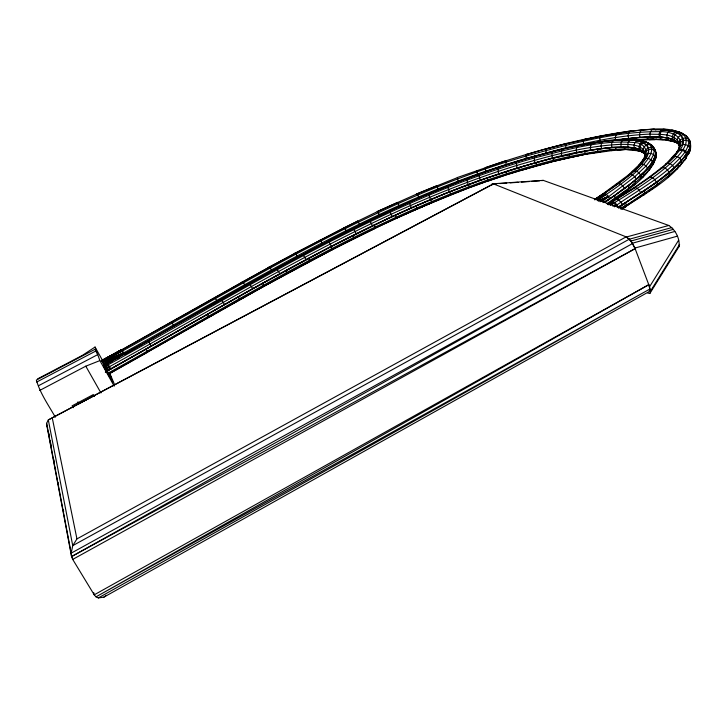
<?xml version="1.0" encoding="UTF-8"?>
<svg xmlns="http://www.w3.org/2000/svg" width="727" height="727" viewBox="0 0 727 727"><rect width="100%" height="100%" fill="white"/><g stroke="black" fill="none" stroke-linecap="round" stroke-linejoin="round"><path stroke-width="1.09" d="M621.839 209.231C646.021 192.282 676.383 178.324 690.068 150.643C691.677 145.2 690.159 139.702 686.243 135.813C670.194 125.117 649.202 129.797 631.272 130.915C581.418 137.694 532.818 151.534 485.245 167.619L485.654 171.19C350.014 217.646 228.641 295.844 103.452 364.009L118.81 357.611M655.736 153.197C651.101 173.144 629.019 183.149 614.724 195.727L615.16 198.18L614.469 199.907L608.117 204.133C625.502 191.165 647.339 179.396 655.79 158.213C656.681 152.334 654.709 145.945 648.511 143.037C625.838 134.704 601.047 142.056 578.101 145.554C447.55 173.471 329.222 238.738 213.793 303.304L214.101 304.486M491.852 184.985L492.025 184.104L493.233 183.786L626.456 236.993L630.991 241.01L634.889 248.071L649.556 286.747L650.492 292.372L649.974 293.254L647.848 293.199M678.891 246.826C680.327 239.21 675.492 229.705 668.804 225.47L543.214 180.36L493.233 183.786M505.819 160.84L505.992 164.502L485.654 171.19M679.154 144.564C672.793 135.585 659.734 137.866 650.247 136.767L649.865 134.122L650.501 131.542L651.992 129.715L662.842 129.815L675.701 132.16L678.264 131.642L686.243 135.813L688.405 139.03L688.887 141.383L690.459 143.592L690.068 150.643L688.215 154.415L689.532 152.116C689.005 147.281 692.404 141.82 687.778 137.939M689.296 139.884L690.514 143.601L689.914 147.99C674.883 175.889 643.231 189.874 618.277 207.331M604.619 202.47L625.892 187.548C635.643 180.042 645.458 172.263 652.492 162.057C655.39 157.941 657.926 150.671 652.655 146.809L655.518 150.653L652.055 145.418L644.813 141.565L639.324 140.129C618.55 139.202 597.349 141.501 576.893 146.036L578.101 145.554M594.84 199.716C611.025 188.993 627.483 178.215 640.941 164.084C644.958 159.158 652.037 151.225 646.639 144.891C640.06 139.575 630.891 140.229 622.939 139.957C602.256 140.674 581.909 144.909 561.771 149.371L562.825 148.935M678.264 143.383L674.683 141.865L661.152 139.139L659.362 136.93L659.035 134.259L659.825 131.66L661.525 129.824C669.867 129.824 686.424 132.696 682.517 144.673L680.09 146.063L676.455 152.97L673.247 157.05M608.363 203.76C626.374 192.855 644.177 181.532 660.607 168.337C667.913 163.375 672.611 155.287 679.554 150.289C685.216 144.528 684.407 134.159 675.701 132.16M108.423 373.505L112.685 382.002L104.452 367.435L108.368 364.672C246.271 288.764 381.284 201.406 534.118 158.032C566.978 149.853 600.702 139.52 634.907 142.592C646.112 143.146 649.638 153.497 642.05 161.667L644.422 157.087L645.058 153.37L646.321 150.971L648.693 149.444M678.782 148.399L679.454 144.464L680.772 142.038L683.207 140.502M595.013 199.707C602.147 193.173 676.864 151.052 636.979 140.693M526.948 154.197L526.194 154.551L525.894 156.114L526.139 158.368L505.992 164.502M622.875 208.594L625.711 206.886L626.247 205.25L625.747 202.788C647.866 186.784 675.192 173.635 689.378 149.471M631.272 130.915L601.056 136.058L566.16 143.792L565.679 147.745L526.139 158.368M649.057 170.418L653.809 163.066L653.373 160.322L655.618 155.596M652.582 165.283L655.79 158.213L655.845 154.315M577.02 146.063L576.175 150.162L576.765 152.688C595.722 149.626 615.015 145.118 634.289 147.835C638.715 148.617 644.831 150.689 645.231 156.005C645.558 143.81 629.282 144.437 620.822 144.337C585.126 145.954 550.394 155.714 516.252 165.611C370.97 210.657 241.727 293.744 109.541 366.653L105.27 369.025L110.822 368.916L115.775 366.126C234.985 300.142 351.45 226.67 480.202 180.16C529.947 164.629 581.327 144.8 634.289 147.835C638.706 148.935 644.794 150.498 645.231 156.005M628.055 189.938L628.891 188.102L643.931 175.18L650.22 168.3L649.993 165.738M656.536 186.194L657.362 184.376C667.749 176.352 678.473 168.346 686.361 157.704L686.179 155.087L689.914 147.99M668.149 177.134L669.122 175.216L668.985 172.317L667.477 169.836L665.178 168.091L662.706 167.555L650.283 177.015L648.502 177.661M643.15 129.67L600.647 136.194L599.839 137.876L600.066 142.001M629.264 239.21L72.736 545.65L76.944 538.907L626.138 236.866L629.264 239.21L632.563 243.536L635.107 248.652L71.555 556.573L46.81 425.331L46.628 423.323L48.318 419.933L493.433 183.867L48.318 419.933L72.736 545.65L71.173 553.165L71.555 556.573L72.709 559.408L94.228 594.84L96.009 596.84L98.327 597.93L103.87 597.149L649.166 291.582L649.838 289.064L648.775 284.693L94.228 594.84L93.756 592.614M654.745 159.304L656.018 156.941L655.481 150.525L655.654 153.17M591.442 143.355L590.288 147.545L590.833 150.098L611.934 147.427L628.073 147.108L639.215 149.171L640.851 151.416L644.885 153.915L642.777 151.307L639.369 149.371M644.422 157.087L645.676 154.778L648.039 153.397M424.722 195.381L462.835 180.087L498.159 167.428M105.969 371.579L234.839 298.833C293.835 265.809 353.858 233.14 416.044 205.932L417.389 208.894L451.303 194.554L470.305 187.284L424.768 205.596L396.397 218.227L432.22 202.424C362.864 231.64 296.661 267.681 231.122 304.504M671.594 158.859L672.357 157.468L674.583 156.414L680.245 149.48L683.089 149.562L685.643 150.952L687.215 153.279M616.514 133.395L615.287 137.603L615.805 140.166M676.455 152.97C688.478 138.675 672.929 131.078 659.825 131.66C614.151 131.342 569.595 144.228 525.894 156.114C373.978 199.97 239.983 286.92 102.443 362.028L123.69 352.831L124.535 354.313M675.956 153.715L677.709 150.743L680.072 149.508M686.361 157.704L685.107 159.895L683.553 160.676M602.51 141.674L601.42 143.437L601.084 145.936L601.583 148.517M650.601 290.936L679.609 244.372M649.974 293.254L679.463 245.871M649.556 286.747L678.654 240.146M629.609 131.523L628.482 133.286L628.101 135.813L628.582 138.403C643.15 137.467 658.262 134.813 672.52 139.311L677.41 142.238L679.227 145.073L679.073 142.392C673.129 132.823 659.607 134.704 649.865 134.122C621.367 135.195 593.35 141.265 565.679 147.745M606.927 203.678L628.891 188.102L628.528 185.621C637.67 178.088 646.948 170.4 653.618 160.476M613.243 140.493L611.961 142.283L611.489 144.818L611.934 147.427M595.24 199.516L628.255 175.098L638.769 165.138L643.25 159.477L645.54 158.25M638.288 166.419L641.423 162.457M622.939 139.957L621.449 141.774L620.822 144.337L621.221 146.963M630.164 140.057L628.491 141.883L627.728 144.464L628.073 147.108M640.478 178.297L641.996 176.643M662.624 129.888L660.898 131.723L660.089 134.331L660.407 137.003C666.65 137.957 675.746 138.312 679.227 145.073M108.686 373.951L263.91 286.365L332.266 249.725L330.349 244.09L328.404 241.146L276.56 268.608L103.652 365.699L104.452 367.435M668.822 172.672L681.472 160.631L686.67 154.124L685.098 151.789L682.553 150.38L679.718 150.271M674.583 156.414L667.513 163.311L665.441 164.202M660.607 168.337L662.588 167.537L667.659 163.302L674.738 156.405L677.455 156.696L679.918 158.241L681.472 160.631L681.19 164.002L680.036 166.074L677.818 167.092M636.788 140.765L634.907 142.592L633.999 145.173L634.289 147.835M451.313 194.6L449.377 191.801L416.044 205.932L386.001 219.454L331.139 246.653M669.721 130.715L667.804 132.55L666.85 135.158L667.122 137.848M614.388 206.813C633.571 192.873 654.972 181.614 672.593 165.429C679.291 158.622 688.069 151.643 688.887 141.383L686.297 140.229L683.389 140.456M635.034 183.313L632.572 185.539L634.489 184.749L635.416 182.859L635.08 180.36L636.307 179.106L634.798 176.679L632.517 174.989L630.082 174.489M607.854 204.587L613.088 201.452L616.859 204.551L618.259 207.186L644.167 190.874L656.99 181.868L668.985 172.317M642.095 142.156L640.024 143.946L638.969 146.509L639.215 149.171M675.492 132.214L673.384 134.022L672.293 136.612L672.52 139.311M602.392 201.452L634.798 176.679L646.067 165.947L650.919 159.776L653.573 154.606L654.273 150.353L653.955 148.508L651.419 147.454L648.593 147.754M643.331 142.674L641.214 144.446L640.123 147.008L640.36 149.671M677.219 132.932L675.047 134.713L673.911 137.303L674.12 140.002M103.87 597.149L106.215 595.259M628.991 188.311L630.591 187.021M608.817 204.869L613.088 201.452L635.189 187.53L637.288 188.375L639.333 190.356L640.769 192.937M598.739 197.199L604.628 193.291L594.741 199.443M596.676 199.552L604.282 193.618L606.354 194.427L608.381 196.354L609.826 198.88L604.455 202.515M654.736 186.821L659.135 183.395M646.639 144.891L644.376 146.59L643.186 149.108L643.386 151.761M680.781 135.286L678.464 137.003L677.228 139.548L677.41 142.238M618.523 208.14L625.747 202.788L622.321 204.696L620.922 202.079L617.087 199.016M615.524 198.489L619.095 195.872M624.457 191.937L626.247 190.628M613.252 200.043L615.942 198.08M620.413 194.809L624.893 191.528M416.044 205.932L430.738 199.616C470.369 182.904 510.627 168.782 552.384 158.368L551.975 153.297L552.493 151.698L553.483 151.216M625.892 187.548L604.228 202.56M608.254 204.205L613.197 201.297L607.808 204.523M597.412 200.343C613.615 189.502 630.127 178.651 643.64 164.447C647.839 159.322 655.181 151.062 649.584 144.446L646.857 144.873M645.83 193.091L642.268 195.599L643.904 195.09L644.604 193.355L644.167 190.874M648.502 191.21L652.955 188.075M644.195 194.154L645.958 192.909M650.365 189.792L653.019 187.929M620.931 208.931L657.362 184.376L656.99 181.868M615.66 199.334L635.144 187.457L650.365 177.052L652.646 177.761L654.818 179.624L656.29 182.159M648.402 147.772L646.049 149.362L644.794 151.807L645.203 157.795M682.78 138.303L680.372 139.911L679.073 142.392L679.454 144.464M610.725 202.397L614.469 199.907L612.843 200.461M594.741 199.334L603.065 193.818M102.761 360.81L95.046 347.043L82.387 355.385L37.531 378.912M632.799 201.742L624.275 207.268L625.711 206.886M635.634 199.898L639.424 197.444M625.438 206.423L629.209 203.969M632.045 202.133L634.88 200.298M637.706 198.462L641.487 196.008M600.029 201.742L608.381 196.354L598.63 200.47M620.694 208.831L626.247 205.25L620.64 208.34M614.724 195.727L603.056 202.624M457.31 177.542L506.465 160.467L505.838 160.776M594.377 199.652L604.628 193.291M113.957 354.403L269.499 267L272.416 271.271M488.735 180.787L508.173 174.198L488.735 180.787L486.981 177.942L449.622 191.873M610.435 205.205C633.835 190.665 657.98 176.434 677.455 156.696C682.271 151.207 690.187 141.91 683.753 134.822L680.981 135.24M331.476 246.308L252.769 288.619L105.324 372.115L110.822 368.916L107.641 363.491L103.934 366.353L108.368 364.672L105.151 368.789L109.541 366.653M126.507 353.277L124.581 354.431C210.43 305.104 296.171 255.159 385.801 212.875L385.673 212.857M128.434 352.132L141.192 344.625L103.597 365.417M328.404 241.146C377.24 216.119 427.085 192.837 478.766 174.262L479.193 173.962M245.699 286.056L242.727 281.785L121.763 349.769L102.134 361.383L104.361 365.926M607.972 203.733L614.469 199.907M618.259 207.186L625.747 202.788M596.958 199.889L606.354 194.427M146.718 352.568L213.92 314.246M614.033 206.168L616.859 204.551L612.797 205.577M395.243 215.283L396.506 218.282C332.048 247.834 270.09 282.458 208.458 317.408L207.604 314.218M122.518 350.896L102.134 361.383L101.862 360.737L121.736 349.723L101.807 360.474L121.591 349.696L123.69 352.831L103.334 363.782M648.775 284.693L96.009 596.84L649.838 289.064L98.327 597.93M146.2 349.196L147.608 352.259L108.923 374.023L108.368 372.96C232.413 304.295 353.504 227.251 487.926 179.851C527.611 166.492 568.16 154.578 609.889 149.835C621.521 149.153 634.289 147.526 644.949 153.306M422.123 206.559L425.995 204.387M71.555 556.573L632.563 243.536L71.173 553.165L46.628 423.323M121.591 349.696L101.862 360.737M298.061 257.367L295.235 253.078L241.9 282.194M635.107 248.652L72.709 559.408L72.082 556.082M121.736 349.723L101.807 360.474M608.617 203.805L613.197 201.297L608.363 203.923M346.97 232.013L344.425 227.615L268.363 267.472M94.365 395.57L78.961 403.749L77.889 401.877M360.138 225.506L357.693 221.063L294.535 253.405M95.046 347.043L97.1 352.795L95.11 349.26L36.35 380.076C40.185 393.371 48.4 405.039 55.343 417.171M36.713 382.038L95.746 351.05L95.11 349.26M38.785 385.583L97.745 354.603L95.746 351.05M39.694 390.444L85.795 366.181L99.881 360.601L114.194 386.137M537.517 165.465L507.573 174.525L505.692 171.708L486.981 177.942M516.879 161.458L497.595 167.773L498.722 173.808M369.761 220.535L372.542 225.815L374.214 225.179L375.414 228.214L331.966 249.77M104.115 365.236L112.049 361.355M638.769 165.138L640.941 164.084M610.053 204.823L614.96 202.451M598.276 201.197L608.381 196.354M419.125 198.489L417.289 193.764L377.168 211.621L397.587 202.379L399.641 206.995M535.336 156.041L516.17 161.848L517.006 168.019L552.729 158.123M102.643 362.446L123.69 352.831M640.796 178.124L642.886 177.179L643.931 175.18L643.659 172.644L640.632 175.289L639.115 172.89L636.779 171.254L634.262 170.836M632.263 171.59L634.28 170.691M526.184 154.606L547.195 148.481M675.819 169.573L677.264 168.937L678.373 166.901L678.127 164.329M628.255 175.098L630.2 174.271M572.076 156.868L554.619 161.149L552.384 158.368L568.578 154.569L570.959 157.341L588.088 153.661L554.619 161.149L520.341 170.572L518.369 167.764M567.178 143.319L546.322 148.862M584.426 139.484L585.553 139.039M617.023 183.967L618.777 183.295M601.056 136.058L602.329 135.576M591.251 143.328L592.632 142.819M616.932 133.268L618.359 132.75M470.296 187.239L488.135 180.832M489.189 180.505L469.996 187.511L468.37 184.64M603.41 141.492L604.964 140.956M505.692 171.708L517.006 168.019M612.543 205.959L616.859 204.551M614.079 140.356L615.824 139.793M633.562 187.966L635.144 187.457M418.043 208.086L421.16 207.095M508.164 174.153L521.041 170.218M653.555 139.23L637.933 140.665M656.708 139.148L654.754 139.729L649.593 139.857L647.775 139.039L636.261 139.848L635.034 137.866L617.541 139.984M623.693 139.866L625.656 139.284L627.537 140.093M628.746 149.308L611.571 150.643L586.798 154.169L585.38 153.352L584.235 151.407L552.384 158.368M520.205 170.409L537.789 165.32M634.889 248.071L677.21 236.202M105.942 370.27L110.822 368.916M632.481 243.191L674.892 231.45M630.991 241.01L673.411 229.332M629.428 239.183L671.848 227.569M630.373 139.975L632.499 139.393M626.456 236.993L668.804 225.47M661.625 129.742L663.769 129.161M662.842 129.815L665.023 129.242M538.861 165.047L553.847 161.103M538.553 165.174L554.519 160.994M566.16 143.792L546.313 148.917L546.05 152.779M541.842 180.687L543.214 180.36M669.931 130.651L672.311 130.097L680.59 132.541M554.919 160.821L587.134 153.779M568.578 154.569L576.765 152.688M584.235 151.407L590.833 150.098M263.528 286.447L262.783 283.248M239.41 299.897L238.638 296.698M600.647 136.194L584.026 139.629L583.345 141.274L583.708 145.336M642.277 142.092L644.813 141.565L648.511 143.037L649.502 144.4M286.929 273.625L286.184 270.444M643.577 142.637L646.158 142.138M677.419 132.877L680.054 132.378L682.426 133.305L683.416 134.695M619.277 139.811L639.942 137.285L650.247 136.767M309.711 261.402L308.939 258.249M659.789 137.121L660.407 137.003M343.835 227.86L377.749 211.475L380.003 216.001M612.47 140.738L614.697 140.356M589.324 153.415L591.514 153.052M593.705 152.688L595.886 152.325M598.076 151.952L600.266 151.589M589.179 153.488L601.129 151.534L599.657 152.07L598.121 151.261L596.931 149.317M617.814 139.893L628.582 138.403M603.601 151.18L605.818 150.907M609.153 150.489L612.479 150.071M603.328 151.271L606.627 150.871M609.935 150.471L613.234 150.071L611.571 150.643L609.889 149.835L608.644 147.872M635.034 137.866L659.362 136.93M682.971 138.257L685.843 137.948L688.405 139.03L689.968 141.211M357.23 221.244L357.393 222.371M648.875 149.48L651.719 149.235L654.273 150.353L655.845 152.516M648.157 139.439L651.383 139.211M648.22 139.511L651.447 139.284M492.025 184.104L496.55 183.795M499.949 183.558L506.737 183.095M510.136 182.859L518.06 182.323M521.459 182.086L529.383 181.541M531.646 181.386L539.57 180.841M353.776 238.701L352.877 235.63M619.604 149.498L622.966 149.398M648.175 153.461L651.019 153.37L653.573 154.606L655.154 156.832M625.411 149.398L618.059 150.135L616.287 149.335L615.006 147.363M682.689 144.637L685.597 144.564L688.187 145.827L689.769 148.09M658.862 139.211L663.178 139.33M663.178 139.966L647.775 139.039L646.494 137.049M645.631 158.332L648.411 158.413L650.919 159.776L652.492 162.057M643.168 152.288C637.352 149.589 630.663 151.107 624.829 149.099L623.502 147.108M640.978 164.193L643.64 164.447L646.067 165.947L647.621 168.291M667.659 163.302L670.23 163.757L672.593 165.429L674.12 167.873M618.541 183.567L620.794 184.231L622.948 186.048L624.42 188.529M638.215 150.889L636.043 150.053L634.616 148.035M674.683 141.865L668.213 139.984L652.864 138.912L651.556 136.912M670.394 140.838L668.213 139.984L666.795 137.939M634.28 150.307L632.208 149.489L630.818 147.49M679.672 145.273L676.746 142.828L672.402 140.983L670.939 138.921M655.89 129.897L654.027 129.07L641.314 130.315L640.014 132.105L639.515 134.659L639.942 137.285M651.565 146.145L653.582 147.517M537.726 165.565L535.626 162.775M214.656 297.507L217.664 301.805M249.379 283.548L252.769 288.619M221.09 299.36L224.534 304.449M276.56 268.608L279.877 273.688M302.85 254.495L306.058 259.594M171.354 321.952L174.307 326.332M320.144 239.965L322.843 244.308M148.008 340.818L151.407 346.052M642.777 151.307L644.304 153.388M647.13 142.456L648.111 143.819M675.238 140.729L676.746 142.828M353.377 228.542L356.285 233.767M643.35 151.834L644.976 154.451M103.825 365.681L104.306 366.417M102.044 360.737L102.507 361.464M104.37 366.526L105.769 368.771M73.182 407.72L72.1 405.839L93.338 394.57L94.401 396.451M85.795 366.181L100.953 392.953M109.922 373.605L114.648 384.837M102.952 362.046L104.524 364.854M109.186 373.596L110.886 377.122L108.596 373.478M107.305 371.043L108.368 372.96M688.633 138.957L689.287 140.193M389.554 211.184L392.153 216.537M432.147 202.551L430.738 199.616M411.464 207.786L409.074 202.324M678.127 143.137L679.327 146.072M46.81 425.331L47.664 427.376M430.52 199.534L428.357 193.973M438.526 190.465L436.936 185.621L416.853 193.9L457.347 177.661L458.092 181.087M449.377 191.801L447.468 186.121M468.115 184.567L466.489 178.76M480.202 180.16L478.766 174.262M97.745 354.603L99.881 360.601M535.027 162.775L534.318 160.34L534.49 156.487L561.853 149.417L561.271 153.424L561.907 155.914M477.412 174.053L476.903 170.518M52.308 418.125L76.944 538.907M48.718 432.919L49.145 435.137M50.19 440.689L51.244 446.233M53.771 459.546L54.189 461.772M55.243 467.316L55.661 469.533M58.187 482.846L58.614 485.073M63.24 509.482L63.658 511.699"/></g></svg>
